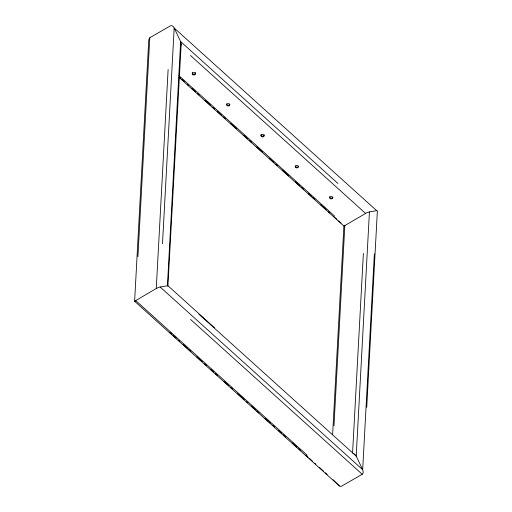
<?xml version="1.0" encoding="UTF-8"?>
<svg xmlns="http://www.w3.org/2000/svg" width="512" height="512" viewBox="0 0 512 512"><rect width="100%" height="100%" fill="white"/><g stroke="black" fill="none" stroke-linecap="round" stroke-linejoin="round"><path stroke-width="0.77" d="M137.926 256.64L149.786 37.722L170.49 25.786C172.064 25.075 173.542 26.701 174.176 27.994L180.646 41.587L181.197 44.019L167.904 286.17M353.638 453.715L354.707 454.202L356.205 456.09L362.669 469.683L363.226 472.122L362.982 473.363L362.214 474.278L341.51 486.214L340.39 486.387L339.322 485.894L134.618 301.235L156.262 288.486L168.122 69.568M162.49 243.827L174.176 27.994L376.698 210.682L377.382 210.765L366.733 407.302M156.262 288.486L159.443 287.155L167.418 285.786L180.646 41.587L337.965 183.507M332.602 434.79L343.898 226.131L366.688 212.813L369.434 211.891L376.698 210.682M333.984 425.741L344.838 225.325M352.563 453.101L363.373 253.472M369.434 211.891L356.205 456.09L198.88 314.17M374.362 253.85L362.669 469.683L160.154 286.995M180.954 45.261L181.197 44.019M149.786 37.722L148.774 39.878L134.618 301.235L135.302 301.318M167.418 285.786L168.102 285.869L214.509 327.763M344.102 226.246L179.021 77.382M190.483 55.469L365.542 213.389M179.066 75.776L334.541 216.032M179.539 77.331L180.73 78.4M181.914 79.475L184.288 81.613M187.258 84.294L188.448 85.363M192.006 88.576L195.571 91.789M197.35 93.395L199.13 95.002M205.069 100.358L210.413 105.178M212.787 107.322L214.566 108.928M217.536 111.603L221.69 115.354M223.469 116.96L225.254 118.566M230.598 123.386L236.531 128.742M243.654 135.168L247.814 138.918M249.594 140.525L251.373 142.131M256.717 146.95L262.656 152.307M269.184 158.202L273.933 162.483M275.718 164.09L277.498 165.696M282.246 169.984L288.774 175.872M295.309 181.766L300.058 186.048M301.837 187.654L303.616 189.261M308.365 193.542L311.334 196.224M312.525 197.293L314.899 199.437M320.832 204.794L326.176 209.613M328.55 211.757L329.741 212.826M333.894 216.576L336.864 219.251M338.643 220.858L341.018 223.002M190.592 319.456L362.214 474.278M135.558 300.422L307.181 455.251M169.645 332.301L172.013 334.438M173.197 335.501L176.16 338.176M178.528 340.314L179.712 341.382M183.264 344.582L187.411 348.326M188.595 349.395L190.963 351.526M196.883 356.87L202.214 361.677M204.582 363.814L206.362 365.421M210.509 369.158L213.466 371.827M215.245 373.434L217.613 375.571M224.128 381.446L228.864 385.715M230.637 387.322L232.416 388.922M237.747 393.728L244.256 399.61M246.63 401.741L247.814 402.81M251.366 406.016L255.507 409.754M256.698 410.822L259.066 412.96M264.986 418.304L270.317 423.11M272.685 425.248L274.458 426.848M278.605 430.592L281.568 433.261M283.341 434.861L285.709 436.998M292.224 442.874L296.96 447.149M298.739 448.749L300.512 450.355M305.843 455.162L308.211 457.299M309.395 458.368L312.358 461.037M314.726 463.174L315.91 464.243M319.462 467.45L323.61 471.187M325.382 472.787L327.162 474.394M333.082 479.738L339.322 485.894M332.813 197.088A1.613 1.171 3.1 0 1 331.053 198.106A1.613 1.171 3.1 0 1 329.594 196.787M298.483 166.125A1.613 1.171 3.1 0 1 296.73 167.136A1.613 1.171 3.1 0 1 295.27 165.824M264.09 134.688A1.613 1.171 3.1 0 1 262.4 136.173A1.613 1.171 3.1 0 1 261.139 134.406M229.837 104.192A1.613 1.171 3.1 0 1 228.077 105.21A1.613 1.171 3.1 0 1 226.618 103.891M195.142 72.365A1.613 1.171 3.1 0 1 195.078 73.914A1.613 1.171 3.1 0 1 192.954 74.003A1.613 1.171 3.1 0 1 192.486 72.48M330.227 198.611A1.613 1.171 3.1 0 0 332.768 197.83A1.613 1.171 3.1 0 0 330.49 196.595A1.613 1.171 3.1 0 0 330.227 198.611M295.904 167.648A1.613 1.171 3.1 0 0 298.445 166.867A1.613 1.171 3.1 0 0 296.166 165.632A1.613 1.171 3.1 0 0 295.904 167.648M261.581 136.685A1.613 1.171 3.1 0 0 264.122 135.898A1.613 1.171 3.1 0 0 261.837 134.669A1.613 1.171 3.1 0 0 261.581 136.685M227.251 105.715A1.613 1.171 3.1 0 0 229.792 104.934A1.613 1.171 3.1 0 0 227.514 103.699A1.613 1.171 3.1 0 0 227.251 105.715M192.928 74.752A1.613 1.171 3.1 0 0 195.469 73.971A1.613 1.171 3.1 0 0 193.19 72.736A1.613 1.171 3.1 0 0 192.928 74.752"/></g></svg>
